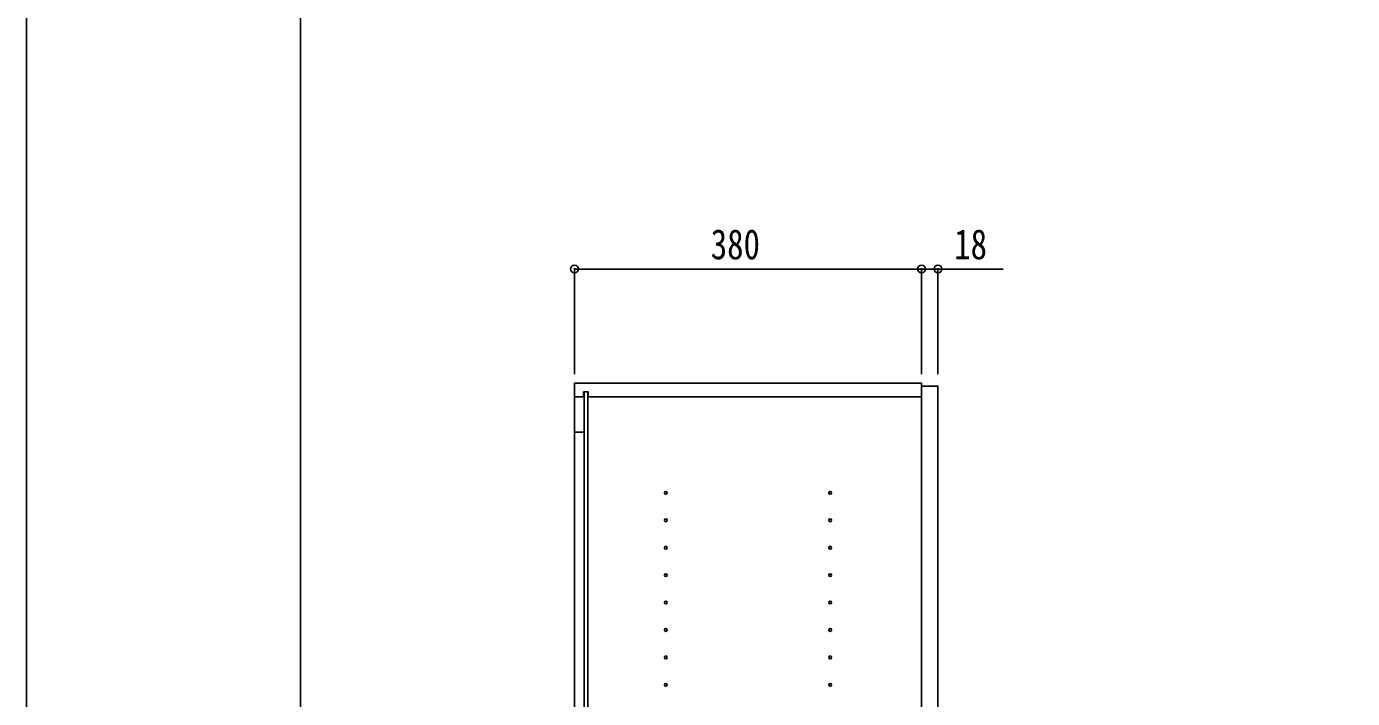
# Model space of a CAD drawing. Units: millimetres, scale not verified. Extents: x -4205 to 4205, y -2970 to 2970.
# Drawn here: x -4205 to -2753, y 782 to 1517 of the extents above; entities that cross this region are included whole.
import ezdxf
from ezdxf.enums import TextEntityAlignment as Align

# ---------------------------------------------------------------- set-up
doc = ezdxf.new("R2010")
doc.units = ezdxf.units.MM
doc.header["$LTSCALE"] = 20
for name, color, linetype in [('0-3_YKK_12', 2, 'Continuous'), ('0-5_YKK_D', 6, 'Continuous'), ('0-6_YKK_ZWAK', 7, 'Continuous')]:
    doc.layers.add(name, color=color, linetype=linetype)
doc.styles.add('ＭＳ ゴシック', font='')
doc.styles.get('ＭＳ ゴシック').set_extended_font_data('MS Gothic')

msp = doc.modelspace()

# ---------------------------------------------------------------- linework, layer by layer
at = {"layer": '0-3_YKK_12'}
for p, q in [((-3594.98, 1112), (-3604.98, 1112)), ((-3594.98, 1117.5), (-3594.98, 1112)), ((-3589.98, 1117.5), (-3594.98, 1117.5)), ((-3594.48, 1117.5), (-3594.48, -1053.5)), ((-3590.48, 1117.5), (-3590.48, -1053.5)), ((-3589.98, 1117.5), (-3589.98, 1112)), ((-3224.98, 1112), (-3589.98, 1112)), ((-3594.48, 1073.5), (-3604.98, 1073.5))]:
    msp.add_line(p, q, dxfattribs=at)
for points in [[(-3604.98, -1063), (-3224.98, -1063), (-3224.98, 1127), (-3604.98, 1127)], [(-3224.98, -1060), (-3206.98, -1060), (-3206.98, 1124), (-3224.98, 1124)]]:
    msp.add_lwpolyline(points, close=True, dxfattribs=at)
for centre in [(-3504.98, 1007), (-3324.98, 1007), (-3504.98, 977), (-3324.98, 977), (-3504.98, 947), (-3324.98, 947), (-3504.98, 917), (-3324.98, 917), (-3504.98, 887), (-3324.98, 887), (-3504.98, 857), (-3324.98, 857), (-3504.98, 827), (-3324.98, 827), (-3504.98, 797), (-3324.98, 797)]:
    msp.add_circle(centre, 1.55, dxfattribs=at)
at = {"layer": '0-5_YKK_D'}
for p, q in [((-3604.98, 1137), (-3604.98, 1253)), ((-3604.98, 1252), (-3224.98, 1252)), ((-3224.98, 1137), (-3224.98, 1253)), ((-3224.98, 1137), (-3224.98, 1253)), ((-3206.98, 1137), (-3206.98, 1253))]:
    msp.add_line(p, q, dxfattribs=at)
msp.add_lwpolyline([(-3224.98, 1252), (-3206.98, 1252), (-3135.58, 1252)], dxfattribs=at)
for centre in [(-3604.98, 1252), (-3224.98, 1252), (-3224.98, 1252), (-3206.98, 1252)]:
    msp.add_circle(centre, 4.25, dxfattribs=at)
at = {"layer": '0-6_YKK_ZWAK'}
msp.add_line((-3904.98, -2525), (-3904.98, 2775), dxfattribs=at)
msp.add_lwpolyline([(-4205, -2970), (4205, -2970), (4205, 2970), (-4205, 2970)], close=True, dxfattribs=at)

# ---------------------------------------------------------------- texts
at = {"layer": '0-5_YKK_D', "style": 'ＭＳ ゴシック', "width": 0.8}
for s, p in [('380', (-3455.78, 1252.8)), ('18', (-3189.18, 1252.8))]:
    msp.add_text(s, height=32.99, dxfattribs=at).set_placement(p, align=Align.BOTTOM_LEFT)

doc.saveas('drawing.dxf')
